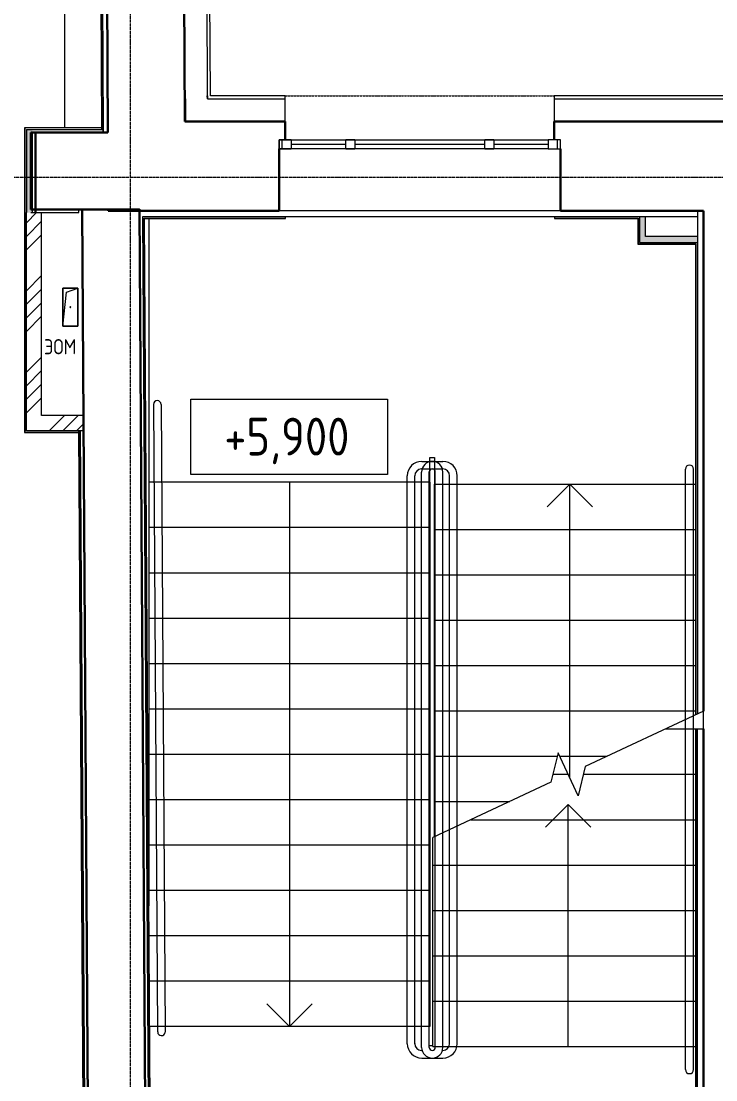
# Model space of a CAD drawing. Header units: millimetres. Extents: x -42533 to 645315, y 3457 to 82611.
# Drawn here: x 282823 to 287419, y 40750 to 47752 of the extents above; entities that cross this region are included whole.
import ezdxf

# ---------------------------------------------------------------- set-up
doc = ezdxf.new("R2010")
doc.units = ezdxf.units.MM
doc.linetypes.add('ADSK_Линия сетки', pattern=[25, 20, -2.5, 0, -2.5])
doc.linetypes.add('ADSK_Штрихпунктирная 2 точки_ш15 п1_5 п1_5 п1_5', pattern=[19.5, 15, -1.5, 0, -1.5, 0, -1.5])
for name, color, linetype, lineweight in [('_ Окна', 7, 'Continuous', 9), ('Аннотация', 7, 'Continuous', 18), ('Лестницы', 7, 'Continuous', 9), ('Обобщенные модели', 7, 'Continuous', 18), ('Окна', 7, 'Continuous', 9), ('Оси', 253, 'Continuous', 9), ('Отметки', 7, 'Continuous', 9), ('Перекрытие', 7, 'Continuous', 18), ('Стены внутренние', 7, 'Continuous', 18), ('Стены несущие', 7, 'Continuous', 30), ('Стены отделка', 7, 'Continuous', 30), ('Стены штриховка', 7, 'Continuous', 9), ('Стрелки вверх', 7, 'Continuous', 18), ('ШТРИХОВКА', 252, 'Continuous', 15)]:
    doc.layers.add(name, color=color, linetype=linetype, lineweight=lineweight)
doc.layers.add('Линии', color=7, linetype='Continuous', lineweight=9, true_color=0x00a600)
doc.styles.add('GOST Common_1', font='GOST_Common.ttf', dxfattribs={"width": 0.9, "height": 250})
doc.styles.add('GOST Common_4', font='GOST_Common.ttf', dxfattribs={"width": 0.9, "height": 200})

# ---------------------------------------------------------------- blocks, each defined once
blk = doc.blocks.new('План 3 этажа')
h = blk.add_hatch()
h.set_pattern_fill('ANSI34', color=8, scale=20)
h.set_pattern_definition([(45, (507.34, 158.9), (-269.408, 269.408), []), (45, (597.15, 158.9), (-269.408, 269.408), []), (45, (686.95, 158.9), (-269.408, 269.408), []), (45, (776.75, 158.9), (-269.408, 269.408), [])])
h.paths.add_polyline_path([(2918.641, 20168.902), (2818.641, 20168.902), (2818.641, 18726.902), (3196.112, 18726.902), (3195.46, 18826.902), (2918.641, 18826.902)])
at = {"layer": 'Стены внутренние'}
h = blk.add_hatch(color=8, dxfattribs=at)
h.dxf.hatch_style = 1
h.paths.add_polyline_path([(2869.359, 20718.902), (2858.641, 20718.902), (2878.641, 20718.902)])
h.paths.add_polyline_path([(2858.641, 20718.902), (2818.641, 20718.902), (2818.641, 20168.902), (2858.641, 20168.902)])
for points in [[(6915.05, 20011.927), (6915.05, 20141.427), (6875.05, 20141.427), (6875.05, 20011.927)], [(7098.308, 19971.927), (7257.343, 19971.927), (7257.343, 20011.927), (6875.05, 20011.927), (6875.05, 19971.927), (7094.709, 19971.927)]]:
    blk.add_hatch(color=8, dxfattribs=at).paths.add_polyline_path(points)
at = {"layer": '_ Окна', "color": 8, "lineweight": 18}
for p, q in [((4491.148, 20591.427), (4491.148, 20651.427)), ((4491.148, 20651.427), (4571.148, 20651.427)), ((4571.148, 20591.427), (4491.148, 20591.427)), ((4571.148, 20651.427), (4571.148, 20591.427)), ((4931.148, 20591.427), (4931.148, 20651.427)), ((4931.148, 20651.427), (4991.148, 20651.427)), ((4991.148, 20591.427), (4931.148, 20591.427)), ((4991.148, 20651.427), (4991.148, 20591.427)), ((5851.148, 20591.427), (5851.148, 20651.427)), ((5851.148, 20651.427), (5911.148, 20651.427)), ((5911.148, 20591.427), (5851.148, 20591.427)), ((5911.148, 20651.427), (5911.148, 20591.427)), ((6271.148, 20651.427), (6271.148, 20591.427)), ((6351.148, 20651.427), (6271.148, 20651.427)), ((6271.148, 20591.427), (6351.148, 20591.427)), ((6351.148, 20591.427), (6351.148, 20651.427))]:
    blk.add_line(p, q, dxfattribs=at)
at = {"layer": '_ Окна', "color": 8}
for p, q in [((4511.148, 20591.427), (4511.148, 20651.427)), ((4571.148, 20621.427), (4931.148, 20621.427)), ((4991.148, 20621.427), (5851.148, 20621.427)), ((5911.148, 20621.427), (6271.148, 20621.427)), ((6331.148, 20591.427), (6331.148, 20651.427))]:
    blk.add_line(p, q, dxfattribs=at)
at = {"layer": 'Аннотация', "color": 8, "lineweight": 20}
for p, q in [((3906.598, 18435.988), (3906.598, 18935.988)), ((3906.598, 18935.988), (5206.598, 18935.988)), ((5206.598, 18935.988), (5206.598, 18435.988)), ((5206.598, 18435.988), (3906.598, 18435.988))]:
    blk.add_line(p, q, dxfattribs=at)
at = {"layer": 'Лестницы', "color": 8}
for p, q in [((3628.753, 20129.49), (3628.753, 18385.444)), ((5488.141, 18549.582), (5518.753, 18549.582)), ((5488.141, 18385.444), (5488.141, 18549.582)), ((5518.753, 18549.582), (5518.753, 18374.141)), ((5488.141, 18385.444), (3628.753, 18385.444)), ((3628.753, 18385.444), (3628.753, 18085.444)), ((5488.141, 18385.444), (3628.753, 18385.444)), ((5488.141, 18385.444), (5488.141, 18085.444)), ((5518.753, 18374.141), (7245.343, 18374.141)), ((5518.753, 18074.141), (5518.753, 18374.141)), ((5518.753, 18374.141), (7245.343, 18374.141)), ((3628.753, 18085.444), (3628.753, 17785.444)), ((5488.141, 18085.444), (3628.753, 18085.444)), ((5488.141, 18085.444), (3628.753, 18085.444)), ((5488.141, 18085.444), (5488.141, 17785.444)), ((5518.753, 17774.141), (5518.753, 18074.141)), ((5518.753, 18074.141), (7245.343, 18074.141)), ((5518.753, 18074.141), (7245.343, 18074.141)), ((3628.753, 17785.444), (3628.753, 17485.444)), ((5488.141, 17785.444), (3628.753, 17785.444)), ((5488.141, 17785.444), (3628.753, 17785.444)), ((5488.141, 17785.444), (5488.141, 17485.444)), ((5518.753, 17474.141), (5518.753, 17774.141)), ((5518.753, 17774.141), (7245.343, 17774.141)), ((5518.753, 17774.141), (7245.343, 17774.141)), ((3628.753, 17485.444), (3628.753, 17185.444)), ((5488.141, 17485.444), (3628.753, 17485.444)), ((5488.141, 17485.444), (3628.753, 17485.444)), ((5488.141, 17485.444), (5488.141, 17185.444)), ((5518.753, 17174.141), (5518.753, 17474.141)), ((5518.753, 17474.141), (7245.343, 17474.141)), ((5518.753, 17474.141), (7245.343, 17474.141)), ((3628.753, 17185.444), (3628.753, 16885.444)), ((5488.141, 17185.444), (3628.753, 17185.444)), ((5488.141, 17185.444), (3628.753, 17185.444)), ((5488.141, 17185.444), (5488.141, 16885.444)), ((5518.753, 16874.141), (5518.753, 17174.141)), ((5518.753, 17174.141), (7245.343, 17174.141)), ((5518.753, 17174.141), (7245.343, 17174.141)), ((3628.753, 16885.444), (3628.753, 16585.444)), ((5488.141, 16885.444), (3628.753, 16885.444)), ((5488.141, 16885.444), (3628.753, 16885.444)), ((5488.141, 16885.444), (5488.141, 16585.444)), ((5518.753, 16574.141), (5518.753, 16874.141)), ((5518.753, 16874.141), (7245.343, 16874.141)), ((5518.753, 16874.141), (7245.343, 16874.141)), ((7297.343, 16871.31), (6515.631, 16506.792)), ((7297.343, 16753.965), (7297.343, 16871.31)), ((7045.695, 16753.965), (7297.343, 16753.965)), ((7045.695, 16753.965), (7297.343, 16753.965)), ((6336.309, 16595.575), (6289.054, 16401.138)), ((6468.377, 16312.354), (6336.309, 16595.575)), ((3628.753, 16585.444), (3628.753, 16285.444)), ((5488.141, 16585.444), (3628.753, 16585.444)), ((5488.141, 16585.444), (3628.753, 16585.444)), ((5488.141, 16585.444), (5488.141, 16285.444)), ((5518.753, 16274.141), (5518.753, 16574.141)), ((5518.753, 16574.141), (6331.099, 16574.141)), ((5518.753, 16574.141), (6331.099, 16574.141)), ((6346.304, 16574.141), (6660.062, 16574.141)), ((6346.304, 16574.141), (6660.062, 16574.141)), ((6515.631, 16506.792), (6468.377, 16312.354)), ((6289.054, 16401.138), (5507.343, 16036.619)), ((6301.893, 16453.965), (6402.343, 16453.965)), ((6301.893, 16453.965), (6402.343, 16453.965)), ((6502.792, 16453.965), (7245.343, 16453.965)), ((6502.792, 16453.965), (7245.343, 16453.965)), ((3628.753, 16285.444), (3628.753, 15985.444)), ((5488.141, 16285.444), (3628.753, 16285.444)), ((5488.141, 16285.444), (3628.753, 16285.444)), ((5488.141, 16285.444), (5488.141, 15985.444)), ((5518.753, 16041.94), (5518.753, 16274.141)), ((5518.753, 16274.141), (6016.71, 16274.141)), ((5518.753, 16274.141), (6016.71, 16274.141)), ((5758.991, 16153.965), (7245.343, 16153.965)), ((5758.991, 16153.965), (7245.343, 16153.965)), ((5507.343, 15853.965), (5507.343, 16036.619)), ((3628.753, 15985.444), (3628.753, 15685.444)), ((5488.141, 15985.444), (3628.753, 15985.444)), ((5488.141, 15985.444), (3628.753, 15985.444)), ((5488.141, 15985.444), (5488.141, 15685.444)), ((5507.343, 15553.965), (5507.343, 15853.965)), ((5507.343, 15853.965), (7245.343, 15853.965)), ((5507.343, 15853.965), (7245.343, 15853.965)), ((3628.753, 15685.444), (3628.753, 15583.543)), ((5488.141, 15685.444), (3628.753, 15685.444)), ((5488.141, 15685.444), (3628.753, 15685.444)), ((5488.141, 15685.444), (5488.141, 15385.444)), ((5507.343, 15253.965), (5507.343, 15553.965)), ((5507.343, 15553.965), (7245.343, 15553.965)), ((5507.343, 15553.965), (7245.343, 15553.965)), ((5488.141, 15385.444), (3630.045, 15385.444)), ((5488.141, 15385.444), (3630.045, 15385.444)), ((5488.141, 15385.444), (5488.141, 15085.444)), ((5507.343, 14953.965), (5507.343, 15253.965)), ((5507.343, 15253.965), (7245.343, 15253.965)), ((5507.343, 15253.965), (7245.343, 15253.965)), ((5488.141, 15085.444), (3632.002, 15085.444)), ((5488.141, 15085.444), (3632.002, 15085.444)), ((5488.141, 15085.444), (5488.141, 14785.444)), ((5507.343, 14653.965), (5507.343, 14953.965)), ((5507.343, 14953.965), (7245.343, 14953.965)), ((5507.343, 14953.965), (7245.343, 14953.965)), ((5488.141, 14785.444), (3633.958, 14785.444)), ((5507.343, 14653.965), (7245.343, 14653.965)), ((5507.343, 14653.965), (7245.343, 14653.965))]:
    blk.add_line(p, q, dxfattribs=at)
at = {"layer": 'Линии', "color": 8, "linetype": 'ADSK_Штрихпунктирная 2 точки_ш15 п1_5 п1_5 п1_5'}
blk.add_line((4531.148, 20941.427), (6312.148, 20941.427), dxfattribs=at)
at = {"layer": 'Линии', "color": 8}
for p, q in [((3660.101, 18900.319), (3687.092, 14750.28)), ((3710.098, 18900.839), (3737.105, 14748.29)), ((5433.753, 18523.625), (5573.753, 18523.625)), ((5338.753, 14672.325), (5338.753, 18428.625)), ((5388.141, 14669.141), (5388.141, 18428.17)), ((5433.14, 18473.625), (5570.757, 18473.625)), ((5618.753, 14672.553), (5618.753, 18428.398)), ((5668.753, 14672.325), (5668.753, 18428.625)), ((7178.753, 14500.936), (7178.753, 18472.346)), ((7232.343, 14500.936), (7232.343, 18472.346)), ((5433.368, 14627.325), (5436.137, 14627.325)), ((5433.753, 14577.325), (5573.753, 14577.325)), ((5463.753, 14577.325), (5573.753, 14577.325)), ((5570.757, 14627.325), (5573.525, 14627.325))]:
    blk.add_line(p, q, dxfattribs=at)
at = {"layer": 'Линии', "color": 8, "lineweight": 18}
for p, q in [((5433.141, 14647.632), (5433.141, 18453.319)), ((5483.141, 14647.632), (5483.141, 18453.625)), ((5523.753, 14647.632), (5523.753, 18453.625)), ((5573.753, 14647.632), (5573.753, 18453.319))]:
    blk.add_line(p, q, dxfattribs=at)
at = {"layer": 'Линии', "color": 8}
for centre, radius, start, end in [((3685.101, 18900.444), 25, 0.9050229, 180.3726316), ((5433.753, 18428.625), 95, 90, 180), ((5503.447, 18453.319), 70.306, 0, 180), ((5573.753, 18428.625), 95, 0, 90), ((7205.548, 18472.346), 26.795, 0, 180), ((5433.368, 18428.398), 45.228, 90.288514, 180.288514), ((5503.447, 18453.625), 20.306, 0, 180), ((5573.525, 18428.398), 45.228, 0, 90), ((3712.198, 14750.444), 25, 180.3726316, 355.0572316), ((5433.753, 14672.325), 95, 180, 270), ((5433.368, 14672.553), 45.228, 180, 270), ((5503.447, 14647.632), 70.306, 180, 0), ((5503.447, 14647.632), 20.306, 180, 0), ((5573.525, 14672.553), 45.228, 270, 0), ((5573.753, 14672.325), 95, 270, 0), ((7205.548, 14500.936), 26.795, 180, 0)]:
    blk.add_arc(centre, radius, start, end, dxfattribs=at)
at = {"layer": 'Обобщенные модели', "color": 8}
for p, q in [((3059.197, 19418.902), (3059.197, 19668.902)), ((3059.197, 19668.902), (3159.197, 19668.902)), ((3159.197, 19668.902), (3059.197, 19668.902)), ((3059.197, 19668.902), (3059.197, 19418.902)), ((3059.197, 19418.902), (3084.197, 19643.902)), ((3084.197, 19643.902), (3159.197, 19668.902)), ((3159.197, 19668.902), (3159.197, 19418.902)), ((3159.197, 19418.902), (3159.197, 19668.902)), ((3159.197, 19418.902), (3059.197, 19418.902)), ((3059.197, 19418.902), (3159.197, 19418.902))]:
    blk.add_line(p, q, dxfattribs=at)
for start, end in [(0, 180), (180, 0), (60, 165), (195, 270), (300, 0)]:
    blk.add_arc((3109.197, 19543.902), 2.5, start, end, dxfattribs=at)
at = {"layer": 'Окна', "color": 8}
for p, q in [((4491.148, 20651.427), (4491.148, 20591.427)), ((4571.148, 20651.427), (4491.148, 20651.427)), ((4491.148, 20591.427), (4571.148, 20591.427)), ((4571.148, 20651.427), (4931.148, 20651.427)), ((4931.148, 20591.427), (4571.148, 20591.427)), ((4991.148, 20651.427), (4931.148, 20651.427)), ((4931.148, 20591.427), (4991.148, 20591.427)), ((4991.148, 20651.427), (5851.148, 20651.427)), ((5851.148, 20591.427), (4991.148, 20591.427)), ((5911.148, 20651.427), (5851.148, 20651.427)), ((5851.148, 20591.427), (5911.148, 20591.427)), ((5911.148, 20651.427), (6271.148, 20651.427)), ((6271.148, 20591.427), (5911.148, 20591.427)), ((6351.148, 20651.427), (6271.148, 20651.427)), ((6271.148, 20591.427), (6351.148, 20591.427)), ((6351.148, 20591.427), (6351.148, 20651.427))]:
    blk.add_line(p, q, dxfattribs=at)
at = {"layer": 'Оси', "color": 8, "linetype": 'ADSK_Линия сетки'}
for p, q in [((3506.908, -3523.688), (3506.908, 43515.246)), ((-10051.774, 20403.902), (56512.196, 20403.902))]:
    blk.add_line(p, q, dxfattribs=at)
at = {"layer": 'Перекрытие', "color": 8}
for p, q in [((3069.973, 23585.288), (3069.973, 20731.037)), ((5482.343, 14785.444), (3633.958, 14785.444)), ((5482.343, 14658.965), (5482.343, 14785.444)), ((3602.6, 14686.882), (3612.557, 13144.728)), ((5507.343, 14658.965), (5482.343, 14658.965))]:
    blk.add_line(p, q, dxfattribs=at)
at = {"layer": 'Стены несущие', "color": 8}
for p, q in [((3351.081, 21857.717), (3356.97, 20699.037)), ((3866.609, 20771.427), (3860.972, 21880.309)), ((3866.609, 20771.427), (4531.148, 20771.427)), ((4531.148, 20651.427), (4531.148, 20771.427)), ((6311.148, 20771.427), (8262.761, 20771.427)), ((6311.148, 20771.427), (6311.148, 20651.427)), ((3356.97, 20699.037), (2847.09, 20699.037)), ((2847.09, 20699.037), (2847.09, 20189.037)), ((2878.641, 20699.037), (2878.641, 20168.902)), ((4491.148, 20181.427), (4491.148, 20591.427)), ((6351.148, 20591.427), (6351.148, 20181.427)), ((2847.09, 20189.037), (3359.562, 20189.037)), ((3566.702, 20191.509), (3186.71, 20189.037)), ((3186.71, 20189.037), (3237.089, 12442.685)), ((3359.562, 20189.037), (3359.601, 20181.427)), ((4491.148, 20181.427), (3359.601, 20181.427)), ((3614.626, 12822.685), (3566.702, 20191.509)), ((7297.343, 20181.427), (6351.148, 20181.427)), ((7297.343, 20181.427), (7297.343, 16871.31)), ((7297.343, 16753.965), (7297.343, 12822.685))]:
    blk.add_line(p, q, dxfattribs=at)
at = {"layer": 'Стены отделка', "color": 8, "lineweight": 9}
for p, q in [((3309.081, 21857.503), (3314.868, 20719.037)), ((4035.747, 20941.427), (4030.97, 21881.173)), ((4015.848, 20921.427), (4015.746, 20941.427)), ((4015.848, 20941.427), (4015.848, 20921.427)), ((4531.148, 20941.427), (4035.747, 20941.427)), ((4531.148, 20771.427), (4531.148, 20941.427)), ((8262.761, 20941.427), (6311.148, 20941.427)), ((6311.148, 20941.427), (6311.148, 20771.427)), ((3865.846, 20921.427), (3870.953, 20921.427)), ((3870.953, 20921.427), (3870.953, 20771.427)), ((6312.148, 20921.427), (6311.148, 20921.427)), ((3326.807, 20731.037), (2806.641, 20731.037)), ((2806.641, 20731.037), (2806.641, 20168.902)), ((6311.148, 20771.427), (6311.148, 20771.427)), ((2818.641, 20718.902), (2818.641, 20168.902)), ((2818.641, 20718.902), (2858.641, 20718.902)), ((2847.09, 20719.037), (3314.868, 20719.037)), ((2858.641, 20168.902), (2858.641, 20699.037)), ((3326.868, 20719.037), (3326.966, 20699.779)), ((3326.966, 20699.779), (3356.965, 20699.932)), ((3326.97, 20699.037), (3326.97, 20719.037)), ((2847.09, 20169.037), (3166.71, 20169.037)), ((2918.641, 18826.902), (2918.641, 20168.902)), ((3186.71, 20189.037), (3166.71, 20188.907)), ((3166.71, 20169.037), (3166.71, 20189.037)), ((3237.343, 12402.685), (3186.71, 20189.037)), ((3566.572, 20181.427), (3566.572, 20141.427)), ((6351.148, 20181.427), (4491.148, 20181.427)), ((7257.343, 20181.427), (7257.343, 16852.658)), ((7297.343, 20181.427), (7297.343, 20181.427)), ((3566.572, 20141.427), (3567.029, 20141.427)), ((3567.029, 20141.427), (3614.627, 12842.685)), ((7257.343, 20141.427), (3587.029, 20141.427)), ((3587.029, 20141.427), (3634.627, 12842.685)), ((3599.108, 20129.427), (4532.148, 20129.427)), ((3646.549, 12854.685), (3599.108, 20129.427)), ((4532.148, 20129.427), (4532.148, 20141.427)), ((6312.148, 20141.427), (6312.148, 20129.427)), ((6312.148, 20129.427), (6863.05, 20129.427)), ((6863.05, 20129.427), (6863.05, 19961.927)), ((6875.05, 20141.427), (6875.05, 19971.927)), ((6915.05, 20011.927), (6915.05, 20141.427)), ((6865.05, 19959.927), (7245.343, 19959.927)), ((6875.05, 19971.927), (7257.343, 19971.927)), ((7257.343, 20011.927), (6915.05, 20011.927)), ((7245.343, 19959.927), (7245.343, 16847.062)), ((3195.46, 18826.902), (2918.641, 18826.902)), ((3164.217, 18726.902), (3205.343, 12402.477)), ((3217.343, 12402.555), (3176.217, 18726.902)), ((7245.343, 16753.965), (7245.343, 14326.931)), ((7257.343, 15954.454), (7257.343, 16753.965)), ((7257.343, 16029.904), (7245.343, 16029.904)), ((7257.343, 12842.685), (7257.343, 16029.904)), ((7245.343, 15954.454), (7257.343, 15954.454))]:
    blk.add_line(p, q, dxfattribs=at)
blk.add_lwpolyline([(3196.112, 18726.902), (2818.641, 18726.902), (2818.641, 20168.902)], dxfattribs=at)
at = {"layer": 'Стены штриховка', "color": 8}
for p, q in [((3311.081, 21857.513), (3316.868, 20719.037)), ((3321.086, 21856.564), (3326.868, 20719.037)), ((4010.975, 21880.071), (4015.746, 20941.427)), ((4015.848, 20921.427), (4531.148, 20921.427)), ((6312.148, 20921.427), (8262.761, 20921.427)), ((3326.817, 20729.037), (2808.641, 20729.037)), ((2808.641, 20729.037), (2808.641, 20168.902)), ((3314.868, 20719.037), (3326.868, 20719.037)), ((3597.094, 20131.427), (4532.148, 20131.427)), ((3644.549, 12854.685), (3597.094, 20131.427)), ((6312.148, 20131.427), (6865.05, 20131.427)), ((6865.05, 20131.427), (6865.05, 19959.927)), ((6863.05, 19961.927), (7247.343, 19961.927)), ((6863.05, 19961.927), (6863.05, 19959.927)), ((6863.05, 19959.927), (6865.05, 19959.927)), ((7247.343, 19961.927), (7247.343, 16847.995)), ((3166.217, 18726.902), (3207.343, 12402.49)), ((7247.343, 16753.965), (7247.343, 14326.931))]:
    blk.add_line(p, q, dxfattribs=at)
for points in [[(2806.641, 20168.902), (2806.641, 18776.902), (2806.641, 18714.902), (2868.641, 18714.902), (3164.189, 18714.902)], [(2808.641, 20168.902), (2808.641, 18716.902), (3166.176, 18716.902)]]:
    blk.add_lwpolyline(points, dxfattribs=at)
at = {"layer": 'Стрелки вверх', "color": 8}
for p, q in [((4558.447, 18385.444), (4558.447, 18085.444)), ((6413.753, 18374.141), (6263.753, 18224.141)), ((6413.753, 18074.141), (6413.753, 18374.141)), ((6413.753, 18374.141), (6563.753, 18224.141)), ((4558.447, 18085.444), (4558.447, 17785.444)), ((6413.753, 17774.141), (6413.753, 18074.141)), ((4558.447, 17785.444), (4558.447, 17485.444)), ((6413.753, 17474.141), (6413.753, 17774.141)), ((4558.447, 17485.444), (4558.447, 17185.444)), ((6413.753, 17174.141), (6413.753, 17474.141)), ((4558.447, 17185.444), (4558.447, 16885.444)), ((6413.753, 16874.141), (6413.753, 17174.141)), ((4558.447, 16885.444), (4558.447, 16585.444)), ((6413.753, 16574.141), (6413.753, 16874.141)), ((4558.447, 16585.444), (4558.447, 16285.444)), ((6413.753, 16429.495), (6413.753, 16574.141)), ((4558.447, 16285.444), (4558.447, 15985.444)), ((6402.343, 16253.965), (6252.343, 16103.965)), ((6402.343, 16153.965), (6402.343, 16253.965)), ((6402.343, 16253.965), (6552.343, 16103.965)), ((6402.343, 15853.965), (6402.343, 16153.965)), ((4558.447, 15985.444), (4558.447, 15685.444)), ((6402.343, 15553.965), (6402.343, 15853.965)), ((4558.447, 15685.444), (4558.447, 15385.444)), ((6402.343, 15253.965), (6402.343, 15553.965)), ((4558.447, 15385.444), (4558.447, 15085.444)), ((6402.343, 14953.965), (6402.343, 15253.965)), ((4558.447, 15085.444), (4558.447, 14785.444)), ((4558.447, 14785.444), (4408.447, 14935.444)), ((4558.447, 14785.444), (4708.447, 14935.444)), ((6402.343, 14653.965), (6402.343, 14953.965))]:
    blk.add_line(p, q, dxfattribs=at)
at = {"layer": 'Аннотация', "color": 8, "lineweight": 9, "insert": (2935.897, 19332.326), "char_height": 100, "width": 240.885, "attachment_point": 1, "line_spacing_factor": 1.022766, "style": 'GOST Common_4'}
blk.add_mtext('\\pxt3.6,7.2,10.8,14.4,18,21.6,25.2,28.8,32.4,36,39.6,43.2,46.8,50.4,54,57.6,61.2,64.8,68.4,72,75.6,79.2,82.8,86.4,90,93.6,97.2,100.8,104.4,108,111.6,115.2;{ЭОМ}', dxfattribs=at)
at = {"layer": 'Отметки', "color": 8, "lineweight": 20, "insert": (4127.922, 18812.695), "char_height": 250, "width": 1028.82257, "attachment_point": 1, "line_spacing_factor": 1.022761, "style": 'GOST Common_1'}
blk.add_mtext('+5,900', dxfattribs=at)

msp = doc.modelspace()

# ---------------------------------------------------------------- block references
at = {"layer": 'ШТРИХОВКА'}
msp.add_blockref('План 3 этажа', (280039.2, 26316.4), dxfattribs=at)

doc.saveas('drawing.dxf')
